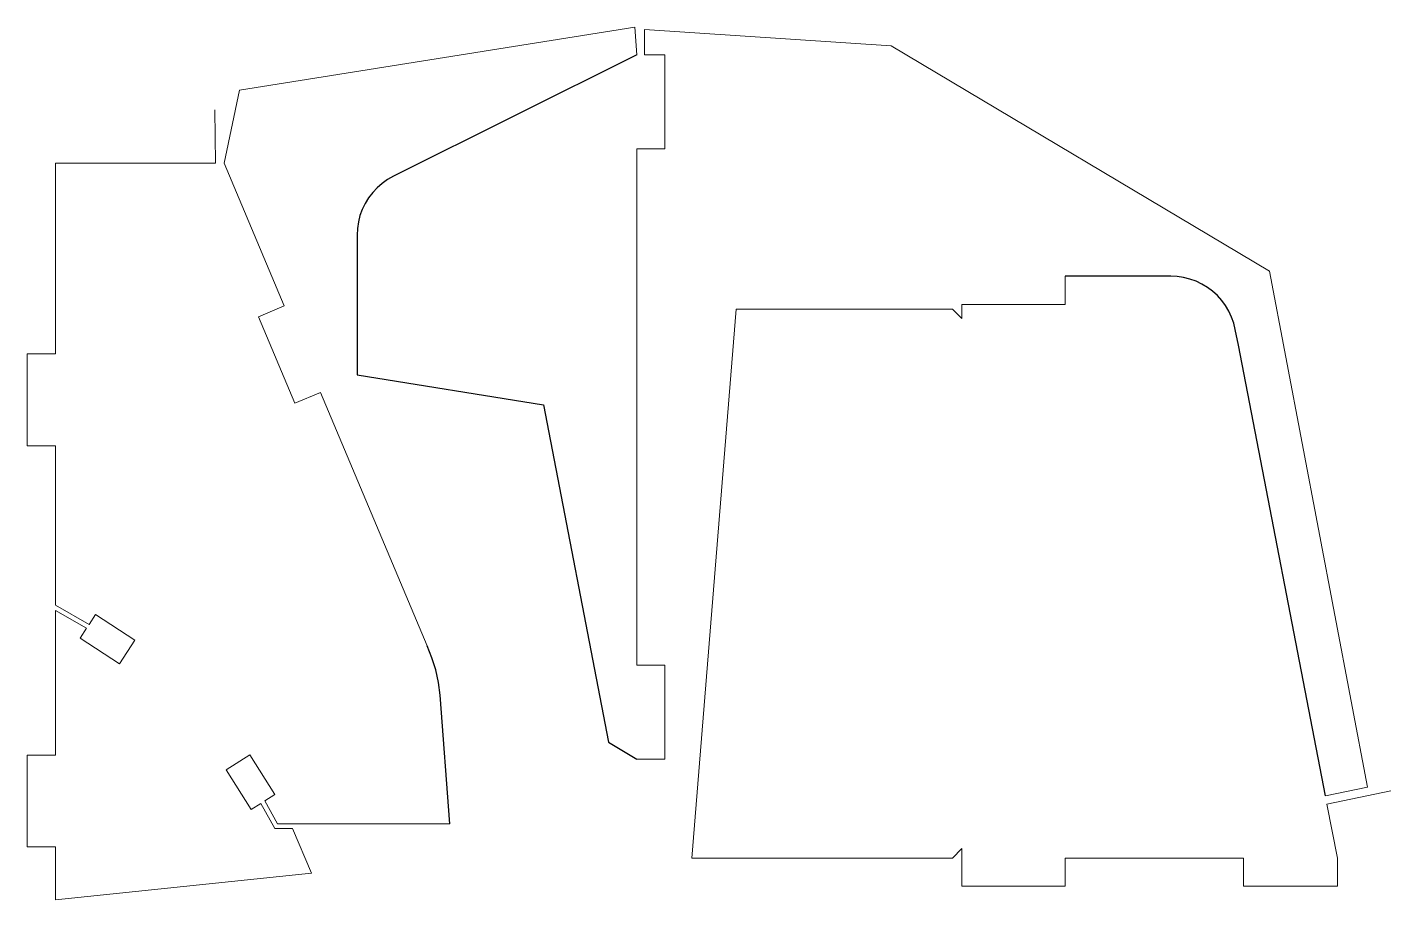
# Model space of a CAD drawing. Extents: x 1394 to 2035, y -697 to -231.
# Drawn here: x 1743.8 to 2034.4, y -697 to -511.1 of the extents above; entities that cross this region are included whole.
import ezdxf

# ---------------------------------------------------------------- set-up
doc = ezdxf.new("R2010")
doc.units = 0
doc.header["$LTSCALE"] = 4.2
doc.header["$MEASUREMENT"] = 0

msp = doc.modelspace()

# ---------------------------------------------------------------- linework, layer by layer
at = {"color": 7, "linetype": 'Continuous', "lineweight": 0}
for p, q in [((1789.050613, -524.498009), (1873.304388, -511.088434)), ((1873.304388, -511.088434), (1873.67141, -516.9742)), ((1875.372748, -516.9742), (1875.372748, -511.542459)), ((1875.372748, -511.542459), (1927.939437, -515.073814)), ((1875.372748, -516.9742), (1879.67141, -516.9742)), ((1879.67141, -536.9742), (1879.67141, -516.9742)), ((1927.939437, -515.073814), (2008.580364, -563.074951)), ((1785.788219, -540.02387), (1789.050613, -524.498009)), ((1783.875618, -540.02387), (1783.76134, -528.663764)), ((1873.67141, -536.9742), (1879.67141, -536.9742)), ((1873.67141, -647.039463), (1873.67141, -536.9742)), ((1749.788219, -540.02387), (1783.875618, -540.02387)), ((1749.788219, -540.02387), (1749.788219, -580.68493)), ((1785.788219, -540.02387), (1798.570664, -570.464037)), ((2008.580364, -563.074951), (2029.4152, -673.037652)), ((1965.007736, -570.136431), (1965.007736, -564.136431)), ((1798.570664, -570.464037), (1793.038614, -572.787057)), ((1894.853971, -571.136431), (1885.437759, -688.136431)), ((1941.007736, -571.136431), (1894.853971, -571.136431)), ((1943.007736, -573.136431), (1941.007736, -571.136431)), ((1943.007736, -570.136431), (1965.007736, -570.136431)), ((1943.007736, -573.136431), (1943.007736, -570.136431)), ((1793.038614, -572.787057), (1800.782014, -591.227224)), ((1749.788219, -580.68493), (1743.788219, -580.68493)), ((1743.788219, -580.68493), (1743.788219, -600.264096)), ((1800.782014, -591.227224), (1806.314064, -588.904204)), ((1806.314064, -588.904204), (1828.996681, -642.920682)), ((1743.788219, -600.264096), (1749.788219, -600.264096)), ((1749.788219, -600.264096), (1749.788219, -634.2304)), ((1756.974091, -638.336097), (1749.788219, -634.2304)), ((1749.788219, -635.382116), (1756.429029, -639.176388)), ((1749.788219, -635.382116), (1749.788219, -666.206986)), ((1758.33415, -636.239369), (1756.974091, -638.336097)), ((1766.723727, -641.681336), (1758.33415, -636.239369)), ((1756.429029, -639.176388), (1755.06897, -641.273115)), ((1755.06897, -641.273115), (1763.458546, -646.715082)), ((1763.458546, -646.715082), (1766.723727, -641.681336)), ((1873.67141, -647.039463), (1879.67141, -647.039463)), ((1879.67141, -647.039463), (1879.67141, -667.039463)), ((1749.788219, -666.206986), (1743.788219, -666.206986)), ((1743.788219, -666.206986), (1743.788219, -685.786152)), ((1791.227841, -666.168418), (1786.153011, -669.36937)), ((1796.562762, -674.626469), (1791.227841, -666.168418)), ((1873.67141, -667.039463), (1879.67141, -667.039463)), ((1786.153011, -669.36937), (1791.487931, -677.827421)), ((2029.4152, -673.037652), (2020.448296, -674.881394)), ((2020.789583, -676.648876), (2034.384349, -673.81959)), ((1791.487931, -677.827421), (1793.601678, -676.494175)), ((1796.548717, -681.856091), (1793.601678, -676.494175)), ((1794.449016, -675.959715), (1796.562762, -674.626469)), ((1794.449016, -675.959715), (1797.140183, -680.856091)), ((2020.789583, -676.648876), (2023.007736, -688.136431)), ((1800.328852, -681.856091), (1796.548717, -681.856091)), ((1797.140183, -680.856091), (1799.840172, -680.856091)), ((1833.831969, -680.883198), (1799.840177, -680.856091)), ((1804.357166, -691.369122), (1800.328852, -681.856091)), ((1743.788219, -685.786152), (1749.788219, -685.786152)), ((1749.788219, -685.786152), (1749.788219, -697.023893)), ((1885.437759, -688.136431), (1941.007736, -688.136431)), ((1941.007736, -688.136431), (1943.007736, -686.136431)), ((1943.007736, -686.136431), (1943.007736, -694.136431)), ((1965.007736, -694.136431), (1965.007736, -688.136431)), ((2003.007736, -688.136431), (1965.007736, -688.136431)), ((2003.007736, -694.136431), (2003.007736, -688.136431)), ((2023.007736, -694.136431), (2023.007736, -688.136431)), ((1749.788219, -697.023893), (1804.357168, -691.369116)), ((1943.007736, -694.136431), (1965.007736, -694.136431)), ((2003.007736, -694.136431), (2023.007736, -694.136431))]:
    msp.add_line(p, q, dxfattribs=at)
at = {"color": 7, "linetype": 'Continuous'}
for p, q in [((1873.67141, -516.9742), (1821.816716, -542.851202)), ((1821.816716, -542.851202), (1820.58882, -543.543254)), ((1817.405809, -546.305105), (1816.547558, -547.423171)), ((1818.372132, -545.279003), (1817.405809, -546.305105)), ((1819.436732, -544.355265), (1818.372132, -545.279003)), ((1820.58882, -543.543254), (1819.436732, -544.355265)), ((1815.806079, -548.621868), (1815.188887, -549.889046)), ((1816.547558, -547.423171), (1815.806079, -548.621868)), ((1814.702238, -551.21186), (1814.351065, -552.576904)), ((1815.188887, -549.889046), (1814.702238, -551.21186)), ((1814.138927, -553.97034), (1814.067975, -555.378044)), ((1814.351065, -552.576904), (1814.138927, -553.97034)), ((1814.067975, -555.378044), (1814.067975, -585.124729)), ((1987.509031, -564.136431), (1965.007736, -564.136431)), ((1988.886849, -564.204396), (1987.509031, -564.136431)), ((1990.251289, -564.40763), (1988.886849, -564.204396)), ((1991.589105, -564.744159), (1990.251289, -564.40763)), ((1992.887306, -565.210716), (1991.589105, -564.744159)), ((1994.133288, -565.802771), (1992.887306, -565.210716)), ((1995.314954, -566.514576), (1994.133288, -565.802771)), ((1996.420831, -567.33922), (1995.314954, -566.514576)), ((1997.440182, -568.268696), (1996.420831, -567.33922)), ((1998.363109, -569.29398), (1997.440182, -568.268696)), ((1999.180652, -570.405117), (1998.363109, -569.29398)), ((1999.884873, -571.591318), (1999.180652, -570.405117)), ((2000.468934, -572.841068), (1999.884873, -571.591318)), ((2000.927166, -574.142231), (2000.468934, -572.841068)), ((2001.255118, -575.482174), (2000.927166, -574.142231)), ((2001.908802, -578.867528), (2001.255118, -575.482174)), ((2020.448296, -674.881394), (2001.908802, -578.867528)), ((1814.067975, -585.124729), (1853.794744, -591.532273)), ((1853.794744, -591.532273), (1867.67141, -663.438634)), ((1830.045896, -645.443822), (1828.996681, -642.920682)), ((1830.861173, -648.051965), (1830.045896, -645.443822)), ((1831.435748, -650.723472), (1830.861173, -648.051965)), ((1831.764855, -653.436179), (1831.435748, -650.723472)), ((1833.831969, -680.883198), (1831.764855, -653.436178)), ((1867.67141, -663.438634), (1873.67141, -667.039463))]:
    msp.add_line(p, q, dxfattribs=at)

doc.saveas('drawing.dxf')
